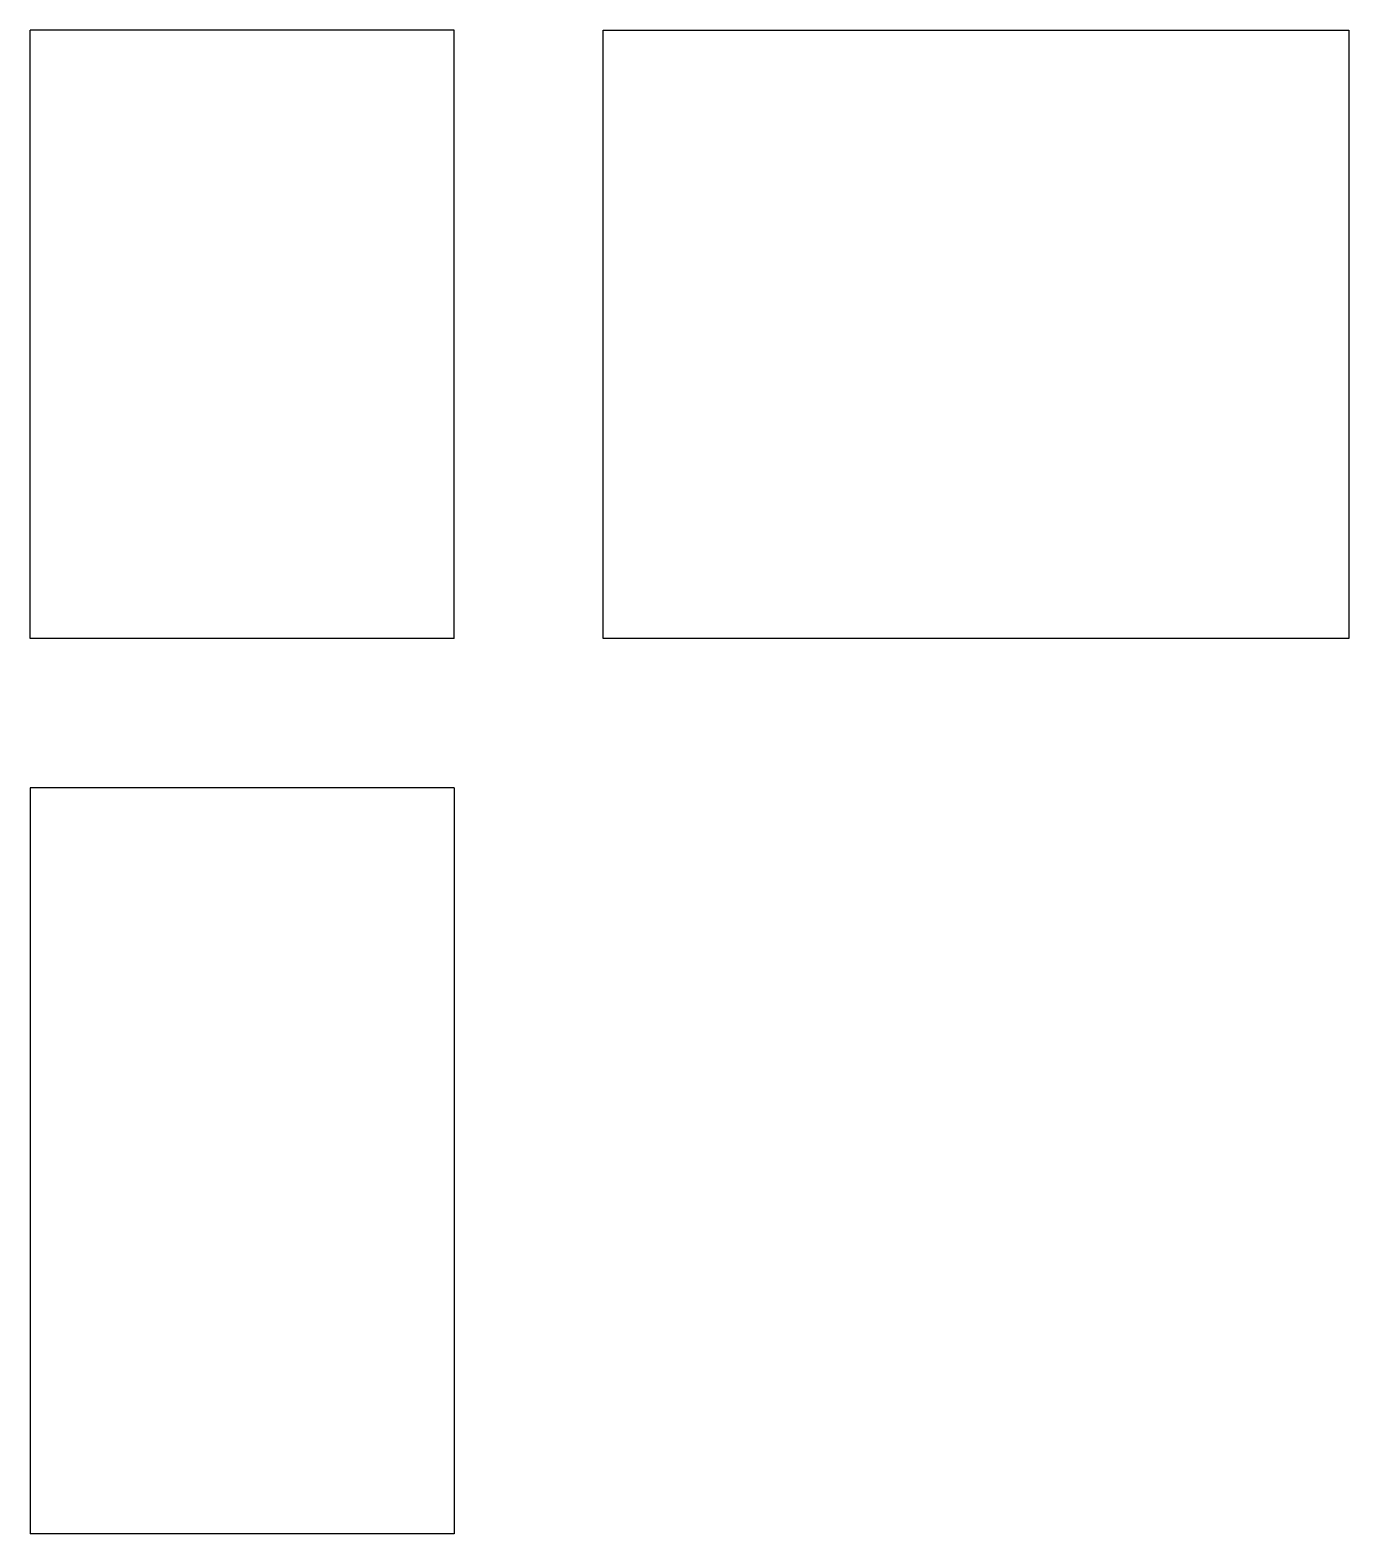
# Model space of a CAD drawing. Extents: x 0 to 1.33, y 0 to 1.51.
import ezdxf

# ---------------------------------------------------------------- set-up
doc = ezdxf.new("R2010")
doc.units = 0
for name, color, linetype in [('FRONT', 7, 'CONTINUOUS'), ('LEFT', 7, 'CONTINUOUS'), ('TOP', 7, 'CONTINUOUS')]:
    doc.layers.add(name, color=color, linetype=linetype)

msp = doc.modelspace()

# ---------------------------------------------------------------- linework, layer by layer
at = {"layer": 'FRONT'}
for p, q in [((0, 0.9), (0, 1.511804)), ((0.42642, 1.511804), (0, 1.511804)), ((0.42642, 0.9), (0.42642, 1.511804)), ((0.42642, 0.9), (0, 0.9))]:
    msp.add_line(p, q, dxfattribs=at)
at = {"layer": 'LEFT'}
for p, q in [((0.57642, 0.9), (0.57642, 1.511804)), ((0.57642, 1.511804), (1.32642, 1.511804)), ((1.32642, 1.511804), (1.32642, 0.9)), ((1.32642, 0.9), (0.57642, 0.9))]:
    msp.add_line(p, q, dxfattribs=at)
at = {"layer": 'TOP'}
for p, q in [((0.42642, 0.75), (0, 0.75)), ((0, 0.75), (0, 0)), ((0.42642, 0.75), (0.42642, 0)), ((0.42642, 0), (0, 0))]:
    msp.add_line(p, q, dxfattribs=at)

doc.saveas('drawing.dxf')
